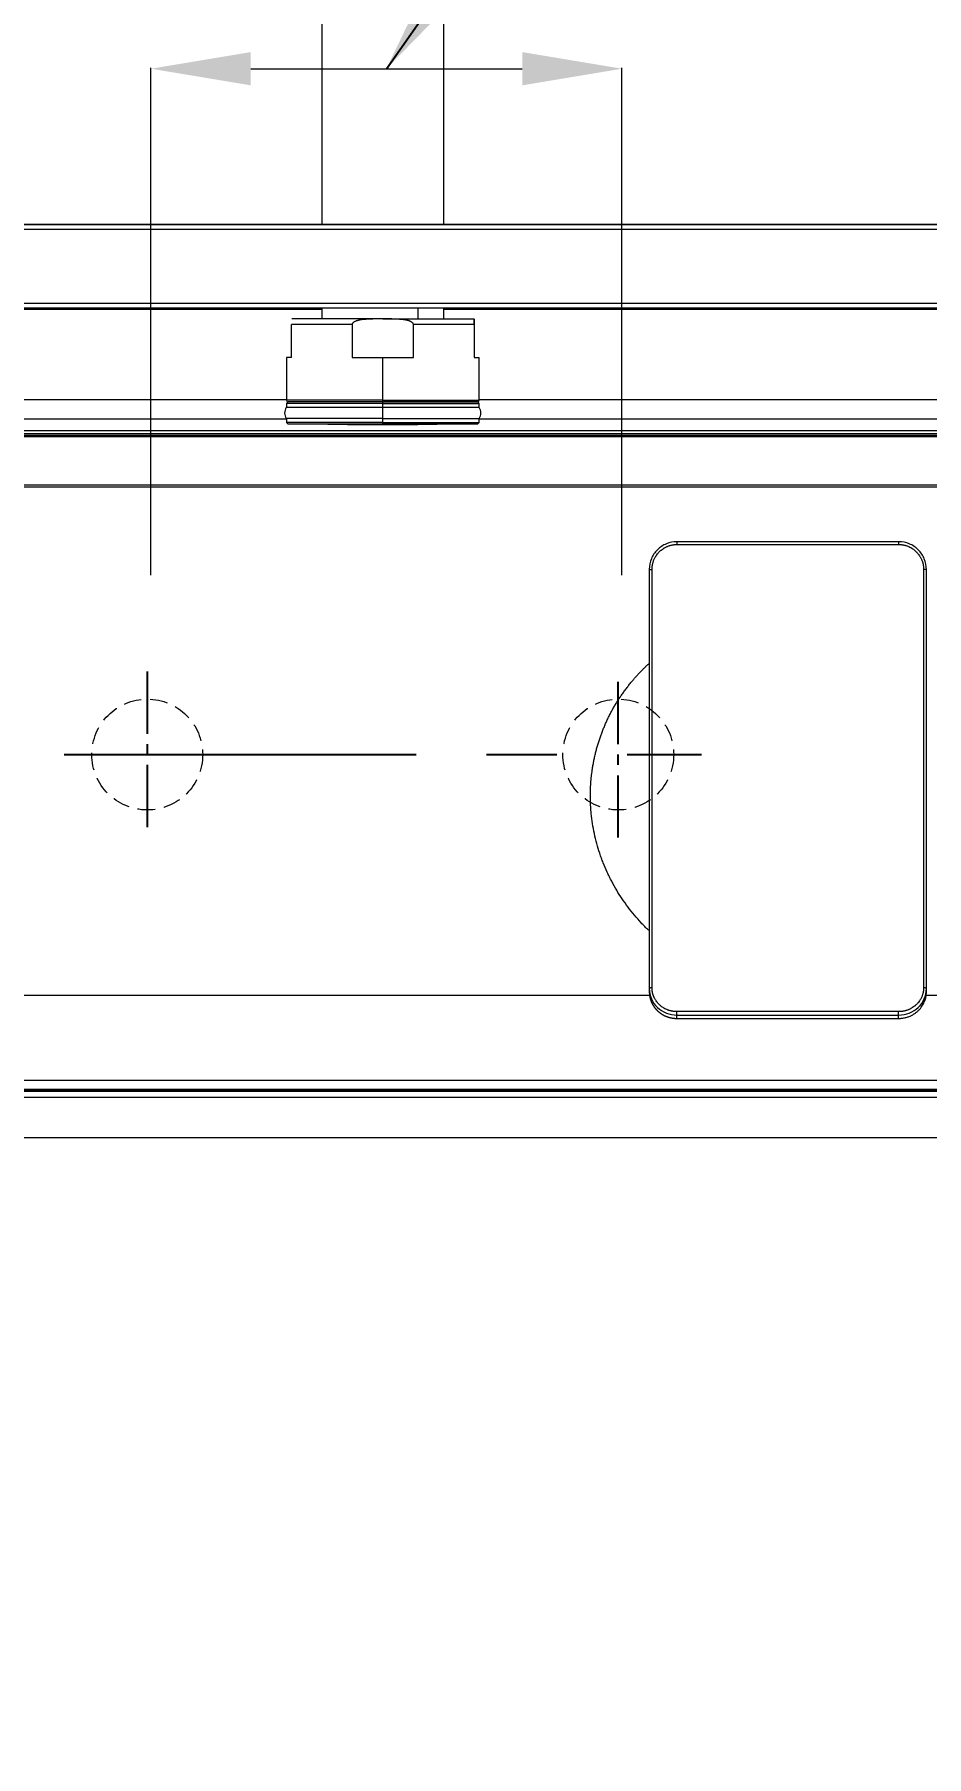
# Model space of a CAD drawing. Header units: millimetres. Extents: x 2433 to 4809, y -10272 to -6912.
# Drawn here: x 3121.9 to 3282.9, y -9346.9 to -9036 of the extents above; entities that cross this region are included whole.
import ezdxf

# ---------------------------------------------------------------- set-up
doc = ezdxf.new("R2010")
doc.units = ezdxf.units.MM
for name, pattern in [('CENTER2', [1.125, 0.75, -0.125, 0.125, -0.125]), ('CENTERX2', [101.6, 63.5, -12.7, 12.7, -12.7]), ('HIDDEN2', [4.7625, 3.175, -1.5875])]:
    doc.linetypes.add(name, pattern=pattern)
doc.layers.add('CENTER', color=1, linetype='CENTERX2')
doc.layers.add('DIM', color=3, linetype='Continuous', lineweight=13)
doc.layers.add('HIDDEN', color=252, linetype='HIDDEN2', lineweight=13)
doc.styles.add('ARIAL', font='arial.ttf')
doc.dimstyles.get("Standard").update_dxf_attribs({"dimtxt": 15, "dimasz": 15, "dimexe": 0.18, "dimexo": 0.0625, "dimgap": 4, "dimtad": 0, "dimtih": 1, "dimtoh": 1, "dimdec": 1, "dimdsep": 46, "dimtxsty": 'ARIAL', "dimcen": 0, "dimclrd": 3, "dimclre": 3, "dimclrt": 3, "dimadec": 0, "dimazin": 0, "dimtfac": 1, "dimtdec": 1, "dimtofl": 0, "dimtmove": 0, "dimatfit": 3, "dimfxl": 1, "dimtolj": 1, "dimtzin": 0, "dimarcsym": 0})
doc.dimstyles.new('사본(2) Standard', dxfattribs={"dimtxt": 15, "dimasz": 15, "dimexe": 0.18, "dimexo": 0.0625, "dimgap": 4, "dimtad": 0, "dimdec": 1, "dimdsep": 46, "dimtxsty": 'ARIAL', "dimcen": 0, "dimclrd": 3, "dimclre": 3, "dimclrt": 3, "dimadec": 0, "dimazin": 0, "dimtfac": 1, "dimtdec": 1, "dimtofl": 0, "dimtmove": 0, "dimatfit": 3, "dimfxl": 1, "dimtolj": 1, "dimtzin": 0, "dimarcsym": 0})

# ---------------------------------------------------------------- blocks, each defined once
blk = doc.blocks.new('*D42')
at = {"layer": 'Defpoints', "color": 0, "transparency": 16777216}
for p in [(3442.07, -8962.07), (2927.5, -9098.55), (3442.07, -9098.51)]:
    blk.add_point(p, dxfattribs=at)
at = {"layer": 'DIM', "color": 3, "lineweight": -2, "transparency": 16777216}
for p, q in [((2927.5, -9098.49), (2927.5, -8961.89)), ((2945.5, -8962.07), (3074.42, -8962.07)), ((3424.07, -8962.07), (3124.12, -8962.07)), ((3442.07, -9098.45), (3442.07, -8961.89))]:
    blk.add_line(p, q, dxfattribs=at)
at = {"layer": 'DIM', "color": 3, "transparency": 16777216}
for points in [[(2945.5, -8959.07), (2945.5, -8965.07), (2927.5, -8962.07)], [(3424.07, -8959.07), (3424.07, -8965.07), (3442.07, -8962.07)]]:
    blk.add_solid(points, dxfattribs=at)
at = {"layer": 'DIM', "color": 3, "transparency": 16777216, "insert": (3099.27, -8962.07), "char_height": 18, "attachment_point": 5, "style": 'ARIAL'}
blk.add_mtext('\\A1;514', dxfattribs=at)
blk = doc.blocks.new('*D46')
at = {"layer": 'Defpoints', "color": 0, "transparency": 16777216}
for p in [(3184.79, -7905.99), (3696.95, -9950.16), (3696.95, -9950.16)]:
    blk.add_point(p, dxfattribs=at)
at = {"layer": 'DIM', "color": 3, "lineweight": -2, "transparency": 16777216}
for p, q in [((3184.85, -7905.99), (3697.13, -7905.99)), ((3696.95, -7923.99), (3696.95, -8911.27)), ((3696.95, -9932.16), (3696.95, -8944.87)), ((3697.02, -9950.16), (3697.13, -9950.16))]:
    blk.add_line(p, q, dxfattribs=at)
at = {"layer": 'DIM', "color": 3, "transparency": 16777216}
for points in [[(3693.95, -7923.99), (3699.95, -7923.99), (3696.95, -7905.99)], [(3693.95, -9932.16), (3699.95, -9932.16), (3696.95, -9950.16)]]:
    blk.add_solid(points, dxfattribs=at)
at = {"layer": 'DIM', "color": 3, "transparency": 16777216, "insert": (3696.95, -8928.07), "char_height": 18, "attachment_point": 5, "style": 'ARIAL'}
blk.add_mtext('\\A1;(2280)', dxfattribs=at)

msp = doc.modelspace()

# ---------------------------------------------------------------- linework, layer by layer
at = {"linetype": 'Continuous', "lineweight": 18}
for p, q in [((3173.79, -8601.15), (3173.79, -9070.27)), ((3195.79, -9070.27), (3195.79, -8601.14)), ((2952.99, -9070.28), (3416.99, -9070.28)), ((2952.99, -9085.4), (3416.99, -9085.4)), ((3173.79, -9085.4), (3173.79, -9087.38)), ((3195.79, -9087.38), (3195.79, -9085.4)), ((3168.29, -9094.38), (3168.29, -9088.38)), ((3184.79, -9087.38), (3168.39, -9087.38)), ((3179.26, -9088.38), (3179.26, -9094.38)), ((3184.79, -9087.38), (3201.19, -9087.38)), ((3190.31, -9094.38), (3190.31, -9088.38)), ((3201.29, -9088.38), (3201.29, -9094.38)), ((3168.29, -9094.38), (3167.39, -9094.38)), ((3167.39, -9094.38), (3167.39, -9102.08)), ((3179.26, -9094.38), (3184.79, -9094.38)), ((3184.79, -9094.38), (3190.31, -9094.38)), ((3201.29, -9094.38), (3202.19, -9094.38)), ((3202.19, -9102.08), (3202.19, -9094.38)), ((3167.69, -9102.38), (3167.39, -9102.68)), ((3184.79, -9102.68), (3167.39, -9102.68)), ((3167.39, -9102.68), (3167.39, -9103.38)), ((3184.79, -9103.38), (3167.39, -9103.38)), ((3184.79, -9102.38), (3167.69, -9102.38)), ((3184.79, -9102.38), (3167.69, -9102.38)), ((3201.89, -9102.38), (3184.79, -9102.38)), ((3184.79, -9102.38), (3201.89, -9102.38)), ((3184.79, -9102.68), (3202.19, -9102.68)), ((3202.19, -9103.38), (3184.79, -9103.38)), ((3202.19, -9102.68), (3201.89, -9102.38)), ((3202.19, -9103.38), (3202.19, -9102.68)), ((3167.39, -9105.38), (3167.39, -9106.08)), ((3184.79, -9105.38), (3167.39, -9105.38)), ((3184.79, -9106.08), (3167.39, -9106.08)), ((3167.39, -9106.08), (3167.69, -9106.38)), ((3184.79, -9106.38), (3167.69, -9106.38)), ((3174.24, -9106.4), (3174.24, -9106.38)), ((3184.79, -9105.38), (3202.19, -9105.38)), ((3184.79, -9106.08), (3202.19, -9106.08)), ((3201.89, -9106.38), (3184.79, -9106.38)), ((3195.33, -9106.38), (3195.33, -9106.4)), ((3201.89, -9106.38), (3202.19, -9106.08)), ((3202.19, -9106.08), (3202.19, -9105.38)), ((2938.78, -9107.51), (3430.8, -9107.51)), ((3277.88, -9127.6), (3237.88, -9127.6)), ((3232.88, -9208.26), (3232.88, -9208.86)), ((3282.88, -9208.86), (3282.88, -9208.26)), ((3237.8, -9213.67), (3238.25, -9213.67)), ((3238.25, -9213.67), (3277.96, -9213.67))]:
    msp.add_line(p, q, dxfattribs=at)
at = {"linetype": 'Continuous', "lineweight": 13}
for p, q in [((3416.99, -9070.41), (2952.99, -9070.41)), ((2952.99, -9071.22), (3416.99, -9071.22)), ((3416.99, -9084.62), (2952.99, -9084.62)), ((3191.15, -9087.38), (3191.15, -9085.4)), ((3173.79, -9085.67), (2946.99, -9085.67)), ((3179.26, -9088.38), (3168.29, -9088.38)), ((3184.79, -9087.39), (3184.79, -9087.38)), ((3201.29, -9088.38), (3190.31, -9088.38)), ((3422.98, -9085.67), (3195.78, -9085.67)), ((3184.79, -9102.08), (3184.79, -9094.38)), ((2946.99, -9101.96), (3167.39, -9101.96)), ((3184.79, -9102.08), (3167.39, -9102.08)), ((3184.79, -9102.08), (3202.19, -9102.08)), ((3184.79, -9102.38), (3184.79, -9102.08)), ((3184.79, -9102.68), (3184.79, -9102.38)), ((3184.79, -9103.38), (3184.79, -9102.68)), ((3184.79, -9105.38), (3184.79, -9103.38)), ((3202.18, -9101.96), (3422.98, -9101.96)), ((3167.39, -9105.46), (2946.99, -9105.46)), ((3184.79, -9106.08), (3184.79, -9105.38)), ((3184.79, -9106.38), (3184.79, -9106.08)), ((3422.98, -9105.46), (3202.19, -9105.46)), ((2938.78, -9108.08), (3430.8, -9108.08)), ((2939.91, -9108.4), (3429.66, -9108.4)), ((2939.91, -9108.61), (3429.66, -9108.61)), ((2948.62, -9117.32), (3420.96, -9117.32)), ((3420.96, -9117.75), (2948.62, -9117.75)), ((3237.88, -9128.1), (3277.88, -9128.1)), ((3233.38, -9208.12), (3233.38, -9132.59)), ((3282.38, -9132.59), (3282.38, -9208.12)), ((3232.97, -9209.48), (2940.04, -9209.48)), ((3337.88, -9209.48), (3282.78, -9209.48)), ((3277.88, -9212.42), (3237.88, -9212.42)), ((3237.88, -9213.65), (3237.88, -9213.05)), ((3237.88, -9213.05), (3277.88, -9213.05)), ((3237.88, -9213.65), (3277.88, -9213.65)), ((3277.88, -9213.65), (3277.88, -9213.05)), ((3434.41, -9224.87), (2935.17, -9224.87)), ((3437.77, -9226.49), (2933.81, -9226.49)), ((3395.53, -9226.82), (2980.49, -9226.82)), ((2981.49, -9227.85), (3395.53, -9227.85)), ((2981.47, -9235.14), (3387.66, -9235.14))]:
    msp.add_line(p, q, dxfattribs=at)
at = {"linetype": 'Continuous', "lineweight": 18}
for centre, radius, start, end in [((3168.9, -9104.38), 1.82, 146.6015, 213.3985), ((3167.69, -9102.08), 0.3, 180, 270), ((3201.89, -9102.08), 0.3, 270, 0), ((3200.67, -9104.38), 1.82, 326.6015, 33.3985)]:
    msp.add_arc(centre, radius, start, end, dxfattribs=at)
for points, knots in [([(3184.79, -9087.39), (3184.54, -9087.39), (3184.3, -9087.39), (3183.81, -9087.39), (3183.57, -9087.4), (3183.08, -9087.4), (3182.84, -9087.41), (3182.35, -9087.42), (3182.11, -9087.43), (3181.75, -9087.46), (3181.63, -9087.47), (3181.38, -9087.49), (3181.26, -9087.5), (3181.02, -9087.53), (3180.9, -9087.55), (3180.66, -9087.59), (3180.54, -9087.61), (3180.36, -9087.65), (3180.3, -9087.67), (3180.19, -9087.7), (3180.13, -9087.72), (3180.01, -9087.75), (3179.96, -9087.77), (3179.84, -9087.82), (3179.79, -9087.84), (3179.68, -9087.9), (3179.62, -9087.93), (3179.55, -9087.97), (3179.52, -9087.99), (3179.47, -9088.03), (3179.45, -9088.05), (3179.41, -9088.09), (3179.38, -9088.11), (3179.35, -9088.16), (3179.33, -9088.18), (3179.31, -9088.22), (3179.3, -9088.24), (3179.29, -9088.26), (3179.29, -9088.27), (3179.28, -9088.28), (3179.28, -9088.29), (3179.27, -9088.32), (3179.26, -9088.35), (3179.26, -9088.38)], [0, 0, 0, 0, 0.125, 0.125, 0.25, 0.25, 0.375, 0.375, 0.5, 0.5, 0.5625, 0.5625, 0.625, 0.625, 0.6875, 0.6875, 0.75, 0.75, 0.78125, 0.78125, 0.8125, 0.8125, 0.84375, 0.84375, 0.875, 0.875, 0.90625, 0.90625, 0.921875, 0.921875, 0.9375, 0.9375, 0.953125, 0.953125, 0.96875, 0.96875, 0.976563, 0.976563, 0.980469, 0.980469, 0.984375, 0.984375, 1, 1, 1, 1]), ([(3190.31, -9088.38), (3190.31, -9088.35), (3190.31, -9088.32), (3190.29, -9088.28), (3190.29, -9088.26), (3190.28, -9088.24), (3190.27, -9088.22), (3190.25, -9088.19), (3190.25, -9088.18), (3190.23, -9088.16), (3190.22, -9088.14), (3190.19, -9088.11), (3190.17, -9088.09), (3190.12, -9088.05), (3190.1, -9088.03), (3190.06, -9088), (3190.05, -9087.99), (3190.02, -9087.97), (3190.01, -9087.96), (3189.94, -9087.92), (3189.89, -9087.89), (3189.78, -9087.84), (3189.72, -9087.82), (3189.61, -9087.77), (3189.55, -9087.75), (3189.44, -9087.71), (3189.38, -9087.7), (3189.26, -9087.67), (3189.2, -9087.65), (3189.02, -9087.61), (3188.9, -9087.59), (3188.66, -9087.55), (3188.54, -9087.53), (3188.3, -9087.5), (3188.18, -9087.49), (3187.94, -9087.47), (3187.82, -9087.46), (3187.46, -9087.43), (3187.22, -9087.42), (3186.73, -9087.41), (3186.49, -9087.4), (3186, -9087.4), (3185.76, -9087.39), (3185.27, -9087.39), (3185.03, -9087.39), (3184.79, -9087.39)], [0, 0, 0, 0, 0.015625, 0.015625, 0.023438, 0.023438, 0.03125, 0.03125, 0.039063, 0.039063, 0.046875, 0.046875, 0.0625, 0.0625, 0.078125, 0.078125, 0.085938, 0.085938, 0.09375, 0.09375, 0.125, 0.125, 0.15625, 0.15625, 0.1875, 0.1875, 0.21875, 0.21875, 0.25, 0.25, 0.3125, 0.3125, 0.375, 0.375, 0.4375, 0.4375, 0.5, 0.5, 0.625, 0.625, 0.75, 0.75, 0.875, 0.875, 1, 1, 1, 1]), ([(3201.29, -9088.38), (3201.29, -9088.35), (3201.29, -9088.32), (3201.29, -9088.28), (3201.29, -9088.26), (3201.29, -9088.24), (3201.29, -9088.22), (3201.29, -9088.19), (3201.29, -9088.18), (3201.29, -9088.16), (3201.29, -9088.14), (3201.29, -9088.11), (3201.29, -9088.09), (3201.29, -9088.04), (3201.29, -9088.03), (3201.29, -9088), (3201.29, -9087.99), (3201.29, -9087.97), (3201.29, -9087.96), (3201.29, -9087.92), (3201.29, -9087.89), (3201.29, -9087.84), (3201.29, -9087.82), (3201.29, -9087.77), (3201.29, -9087.75), (3201.29, -9087.71), (3201.29, -9087.7), (3201.29, -9087.67), (3201.29, -9087.65), (3201.29, -9087.61), (3201.29, -9087.59), (3201.29, -9087.55), (3201.29, -9087.53), (3201.29, -9087.5), (3201.29, -9087.49), (3201.29, -9087.47), (3201.29, -9087.46), (3201.29, -9087.43), (3201.29, -9087.42), (3201.29, -9087.41), (3201.29, -9087.4), (3201.29, -9087.4), (3201.29, -9087.39), (3201.29, -9087.39), (3201.29, -9087.39), (3201.29, -9087.39), (3201.29, -9087.39), (3201.29, -9087.39), (3201.29, -9087.4), (3201.29, -9087.4), (3201.29, -9087.41), (3201.29, -9087.42), (3201.29, -9087.43), (3201.29, -9087.46), (3201.29, -9087.47), (3201.29, -9087.49), (3201.29, -9087.5), (3201.29, -9087.53), (3201.29, -9087.55), (3201.29, -9087.59), (3201.29, -9087.61), (3201.29, -9087.65), (3201.29, -9087.67), (3201.29, -9087.7), (3201.29, -9087.72), (3201.29, -9087.75), (3201.29, -9087.78), (3201.29, -9087.82), (3201.29, -9087.84), (3201.29, -9087.88), (3201.29, -9087.9), (3201.29, -9087.93), (3201.29, -9087.94), (3201.29, -9087.98), (3201.29, -9087.99), (3201.29, -9088.03), (3201.29, -9088.05), (3201.29, -9088.09), (3201.29, -9088.11), (3201.29, -9088.15), (3201.29, -9088.16), (3201.29, -9088.18), (3201.29, -9088.21), (3201.29, -9088.24), (3201.29, -9088.26), (3201.29, -9088.27), (3201.29, -9088.28), (3201.29, -9088.29), (3201.29, -9088.32), (3201.29, -9088.35), (3201.29, -9088.38)], [0, 0, 0, 0, 0.007812, 0.007812, 0.011719, 0.011719, 0.015625, 0.015625, 0.019531, 0.019531, 0.023437, 0.023437, 0.03125, 0.03125, 0.039062, 0.039062, 0.042969, 0.042969, 0.046875, 0.046875, 0.0625, 0.0625, 0.078125, 0.078125, 0.09375, 0.09375, 0.109375, 0.109375, 0.125, 0.125, 0.15625, 0.15625, 0.1875, 0.1875, 0.21875, 0.21875, 0.25, 0.25, 0.3125, 0.3125, 0.375, 0.375, 0.4375, 0.4375, 0.5, 0.5, 0.5625, 0.5625, 0.625, 0.625, 0.6875, 0.6875, 0.75, 0.75, 0.78125, 0.78125, 0.8125, 0.8125, 0.84375, 0.84375, 0.875, 0.875, 0.890625, 0.890625, 0.90625, 0.90625, 0.921875, 0.921875, 0.9375, 0.9375, 0.945312, 0.945312, 0.953125, 0.953125, 0.960937, 0.960937, 0.96875, 0.96875, 0.976562, 0.976562, 0.980469, 0.980469, 0.984375, 0.988281, 0.988281, 0.990234, 0.990234, 0.992188, 0.992188, 1, 1, 1, 1]), ([(3233.38, -9132.59), (3233.38, -9132.58), (3233.38, -9132.56), (3233.38, -9132.53), (3233.38, -9132.49), (3233.38, -9132.46), (3233.38, -9132.42), (3233.39, -9132.39), (3233.39, -9132.36), (3233.39, -9132.32), (3233.39, -9132.29), (3233.39, -9132.26), (3233.4, -9132.22), (3233.4, -9132.19), (3233.4, -9132.16), (3233.41, -9132.13), (3233.41, -9132.09), (3233.41, -9132.06), (3233.42, -9132.03), (3233.42, -9131.99), (3233.43, -9131.96), (3233.43, -9131.93), (3233.44, -9131.89), (3233.44, -9131.86), (3233.45, -9131.83), (3233.45, -9131.8), (3233.46, -9131.76), (3233.47, -9131.71), (3233.48, -9131.63), (3233.51, -9131.51), (3233.56, -9131.34), (3233.63, -9131.13), (3233.71, -9130.89), (3233.82, -9130.64), (3233.96, -9130.38), (3234.14, -9130.09), (3234.34, -9129.82), (3234.53, -9129.59), (3234.68, -9129.43), (3234.84, -9129.28), (3235.06, -9129.08), (3235.32, -9128.89), (3235.57, -9128.74), (3235.77, -9128.62), (3235.96, -9128.53), (3236.15, -9128.44), (3236.35, -9128.37), (3236.56, -9128.3), (3236.77, -9128.24), (3236.99, -9128.19), (3237.19, -9128.15), (3237.37, -9128.13), (3237.52, -9128.11), (3237.64, -9128.11), (3237.74, -9128.1), (3237.82, -9128.1), (3237.86, -9128.1), (3237.88, -9128.1)], [0, 0, 0, 0, 0.004747, 0.009491, 0.014232, 0.018972, 0.023708, 0.028442, 0.033174, 0.037904, 0.042632, 0.047357, 0.05208, 0.056802, 0.061521, 0.066238, 0.070954, 0.075667, 0.080379, 0.085089, 0.089797, 0.094504, 0.099209, 0.103913, 0.108615, 0.113315, 0.118014, 0.122711, 0.134885, 0.153369, 0.178156, 0.209237, 0.246603, 0.284434, 0.326109, 0.371612, 0.428241, 0.470047, 0.497067, 0.521976, 0.563871, 0.622818, 0.656702, 0.689009, 0.719729, 0.748851, 0.778592, 0.809468, 0.841475, 0.874606, 0.90317, 0.928179, 0.949636, 0.967545, 0.981908, 0.992727, 1, 1, 1, 1]), ([(3277.88, -9128.1), (3277.89, -9128.1), (3277.91, -9128.1), (3277.95, -9128.1), (3277.98, -9128.1), (3278.02, -9128.1), (3278.05, -9128.1), (3278.08, -9128.1), (3278.12, -9128.11), (3278.15, -9128.11), (3278.18, -9128.11), (3278.22, -9128.11), (3278.25, -9128.12), (3278.28, -9128.12), (3278.32, -9128.12), (3278.35, -9128.12), (3278.38, -9128.13), (3278.42, -9128.13), (3278.45, -9128.14), (3278.48, -9128.14), (3278.52, -9128.15), (3278.55, -9128.15), (3278.58, -9128.15), (3278.61, -9128.16), (3278.65, -9128.17), (3278.68, -9128.17), (3278.71, -9128.18), (3278.8, -9128.19), (3278.94, -9128.22), (3279.13, -9128.28), (3279.33, -9128.34), (3279.58, -9128.43), (3279.88, -9128.56), (3280.23, -9128.75), (3280.53, -9128.96), (3280.77, -9129.14), (3280.93, -9129.29), (3281.04, -9129.39), (3281.13, -9129.49), (3281.26, -9129.62), (3281.45, -9129.85), (3281.63, -9130.1), (3281.78, -9130.34), (3281.89, -9130.54), (3281.98, -9130.73), (3282.03, -9130.86), (3282.07, -9130.94), (3282.07, -9130.96), (3282.08, -9130.99), (3282.09, -9131.01), (3282.1, -9131.04), (3282.11, -9131.07), (3282.12, -9131.1), (3282.13, -9131.13), (3282.14, -9131.16), (3282.16, -9131.19), (3282.17, -9131.22), (3282.18, -9131.25), (3282.19, -9131.29), (3282.2, -9131.32), (3282.21, -9131.36), (3282.22, -9131.4), (3282.23, -9131.44), (3282.24, -9131.47), (3282.25, -9131.51), (3282.26, -9131.56), (3282.27, -9131.6), (3282.28, -9131.64), (3282.29, -9131.69), (3282.3, -9131.73), (3282.31, -9131.78), (3282.32, -9131.82), (3282.32, -9131.87), (3282.33, -9131.92), (3282.34, -9131.97), (3282.35, -9132.02), (3282.35, -9132.08), (3282.36, -9132.13), (3282.36, -9132.18), (3282.37, -9132.24), (3282.37, -9132.3), (3282.38, -9132.35), (3282.38, -9132.41), (3282.38, -9132.47), (3282.38, -9132.53), (3282.38, -9132.57), (3282.38, -9132.59)], [0, 0, 0, 0, 0.004757, 0.009511, 0.014264, 0.019015, 0.023765, 0.028512, 0.033259, 0.038004, 0.042747, 0.047489, 0.05223, 0.056969, 0.061707, 0.066444, 0.07118, 0.075915, 0.080649, 0.085382, 0.090113, 0.094844, 0.099574, 0.104303, 0.109031, 0.113759, 0.118486, 0.123211, 0.151374, 0.179744, 0.208323, 0.237109, 0.291908, 0.351445, 0.404814, 0.447062, 0.478231, 0.49834, 0.509473, 0.535682, 0.576987, 0.633435, 0.667535, 0.69947, 0.72923, 0.756808, 0.760299, 0.763924, 0.767682, 0.771572, 0.775596, 0.779753, 0.784043, 0.788465, 0.793021, 0.797709, 0.802531, 0.807485, 0.812572, 0.817792, 0.823144, 0.82863, 0.834247, 0.839998, 0.845881, 0.851897, 0.858045, 0.864325, 0.870738, 0.877284, 0.883961, 0.890771, 0.897713, 0.904787, 0.911994, 0.919332, 0.926803, 0.934406, 0.942142, 0.950009, 0.958009, 0.966142, 0.974407, 0.982805, 0.991336, 1, 1, 1, 1]), ([(3232.73, -9197.72), (3232.27, -9197.28), (3231.83, -9196.83), (3230.57, -9195.48), (3229.78, -9194.54), (3228.67, -9193.06), (3228.32, -9192.56), (3227.63, -9191.55), (3227.31, -9191.03), (3226.68, -9189.98), (3226.23, -9189.17), (3225.81, -9188.35), (3225.54, -9187.81), (3225.41, -9187.53), (3225.03, -9186.69), (3224.66, -9185.85), (3224.34, -9184.99), (3224.13, -9184.42), (3224.03, -9184.13), (3223.74, -9183.26), (3223.57, -9182.68), (3223.25, -9181.49), (3223.1, -9180.89), (3222.85, -9179.69), (3222.74, -9179.09), (3222.55, -9177.88), (3222.47, -9177.27), (3222.17, -9174.23), (3222.21, -9171.79), (3222.52, -9169.35)], [0, 0, 0, 0, 0.060481, 0.060481, 0.177921, 0.177921, 0.236641, 0.236641, 0.295361, 0.295361, 0.354081, 0.383441, 0.383441, 0.412801, 0.412801, 0.471521, 0.500881, 0.500881, 0.530241, 0.530241, 0.588961, 0.588961, 0.647681, 0.647681, 0.7064, 0.7064, 0.76512, 0.76512, 1, 1, 1, 1]), ([(3232.88, -9208.86), (3232.88, -9208.87), (3232.88, -9208.9), (3232.88, -9208.93), (3232.88, -9208.96), (3232.88, -9208.99), (3232.88, -9209.03), (3232.89, -9209.06), (3232.89, -9209.1), (3232.89, -9209.13), (3232.89, -9209.16), (3232.89, -9209.2), (3232.9, -9209.23), (3232.9, -9209.27), (3232.9, -9209.3), (3232.91, -9209.34), (3232.91, -9209.37), (3232.91, -9209.41), (3232.92, -9209.44), (3232.92, -9209.48), (3232.93, -9209.51), (3232.93, -9209.55), (3232.94, -9209.59), (3232.94, -9209.62), (3232.95, -9209.66), (3232.96, -9209.69), (3232.96, -9209.73), (3232.97, -9209.77), (3232.98, -9209.8), (3232.99, -9209.84), (3232.99, -9209.88), (3233, -9209.91), (3233.01, -9209.95), (3233.02, -9209.99), (3233.03, -9210.03), (3233.04, -9210.06), (3233.05, -9210.1), (3233.06, -9210.14), (3233.07, -9210.18), (3233.08, -9210.21), (3233.1, -9210.25), (3233.11, -9210.29), (3233.12, -9210.33), (3233.13, -9210.36), (3233.15, -9210.4), (3233.16, -9210.44), (3233.17, -9210.48), (3233.19, -9210.52), (3233.2, -9210.56), (3233.22, -9210.59), (3233.23, -9210.63), (3233.25, -9210.67), (3233.27, -9210.71), (3233.28, -9210.75), (3233.3, -9210.79), (3233.32, -9210.82), (3233.34, -9210.86), (3233.36, -9210.9), (3233.38, -9210.94), (3233.39, -9210.98), (3233.41, -9211.02), (3233.44, -9211.05), (3233.46, -9211.09), (3233.48, -9211.13), (3233.5, -9211.17), (3233.52, -9211.21), (3233.54, -9211.25), (3233.57, -9211.28), (3233.59, -9211.32), (3233.61, -9211.36), (3233.64, -9211.4), (3233.66, -9211.44), (3233.69, -9211.47), (3233.72, -9211.51), (3233.74, -9211.55), (3233.77, -9211.59), (3233.8, -9211.62), (3233.82, -9211.66), (3233.85, -9211.7), (3233.88, -9211.73), (3233.91, -9211.77), (3233.94, -9211.81), (3233.97, -9211.84), (3234, -9211.88), (3234.03, -9211.92), (3234.06, -9211.95), (3234.1, -9211.99), (3234.13, -9212.03), (3234.16, -9212.06), (3234.19, -9212.1), (3234.23, -9212.13), (3234.26, -9212.17), (3234.3, -9212.2), (3234.33, -9212.24), (3234.37, -9212.27), (3234.41, -9212.31), (3234.44, -9212.34), (3234.48, -9212.37), (3234.52, -9212.41), (3234.56, -9212.44), (3234.6, -9212.47), (3234.64, -9212.5), (3234.68, -9212.54), (3234.72, -9212.57), (3234.76, -9212.6), (3234.8, -9212.63), (3234.84, -9212.66), (3234.88, -9212.69), (3234.93, -9212.72), (3234.97, -9212.75), (3235.02, -9212.78), (3235.06, -9212.81), (3235.1, -9212.84), (3235.15, -9212.87), (3235.2, -9212.9), (3235.24, -9212.93), (3235.29, -9212.95), (3235.34, -9212.98), (3235.38, -9213.01), (3235.43, -9213.03), (3235.48, -9213.06), (3235.53, -9213.09), (3235.58, -9213.11), (3235.63, -9213.14), (3235.68, -9213.16), (3235.73, -9213.18), (3235.78, -9213.21), (3235.83, -9213.23), (3235.89, -9213.25), (3235.94, -9213.27), (3235.99, -9213.29), (3236.05, -9213.31), (3236.1, -9213.33), (3236.15, -9213.35), (3236.21, -9213.37), (3236.26, -9213.39), (3236.32, -9213.41), (3236.38, -9213.43), (3236.43, -9213.44), (3236.49, -9213.46), (3236.55, -9213.47), (3236.6, -9213.49), (3236.66, -9213.5), (3236.72, -9213.52), (3236.78, -9213.53), (3236.84, -9213.54), (3236.9, -9213.55), (3236.96, -9213.56), (3237.02, -9213.57), (3237.08, -9213.58), (3237.14, -9213.59), (3237.2, -9213.6), (3237.26, -9213.61), (3237.32, -9213.62), (3237.38, -9213.62), (3237.44, -9213.63), (3237.5, -9213.63), (3237.57, -9213.64), (3237.63, -9213.64), (3237.69, -9213.64), (3237.75, -9213.65), (3237.82, -9213.65), (3237.86, -9213.65), (3237.88, -9213.65)], [0, 0, 0, 0, 0.004361, 0.008746, 0.013153, 0.017584, 0.022037, 0.026514, 0.031014, 0.035537, 0.040084, 0.044653, 0.049245, 0.053861, 0.0585, 0.063161, 0.067846, 0.072554, 0.077286, 0.08204, 0.086817, 0.091618, 0.096442, 0.101288, 0.106158, 0.111051, 0.115967, 0.120907, 0.125869, 0.130855, 0.135863, 0.140895, 0.14595, 0.151028, 0.156129, 0.161253, 0.166401, 0.171571, 0.176765, 0.181982, 0.187221, 0.192484, 0.197771, 0.20308, 0.208412, 0.213768, 0.219146, 0.224548, 0.229973, 0.235421, 0.240892, 0.246386, 0.251904, 0.257444, 0.263008, 0.268595, 0.274204, 0.279837, 0.285494, 0.291173, 0.296875, 0.302601, 0.308349, 0.314121, 0.319916, 0.325734, 0.331575, 0.337439, 0.343327, 0.349237, 0.355171, 0.361127, 0.367107, 0.37311, 0.379136, 0.385186, 0.391258, 0.397353, 0.403472, 0.409614, 0.415779, 0.421967, 0.428178, 0.434412, 0.440669, 0.44695, 0.453254, 0.45958, 0.46593, 0.472303, 0.478699, 0.485119, 0.491561, 0.498027, 0.504515, 0.511027, 0.517562, 0.52412, 0.530701, 0.537305, 0.543933, 0.550583, 0.557257, 0.563954, 0.570674, 0.577417, 0.584183, 0.590972, 0.597785, 0.60462, 0.611479, 0.618361, 0.625266, 0.632194, 0.639145, 0.646119, 0.653117, 0.660137, 0.667181, 0.674248, 0.681338, 0.688451, 0.695587, 0.702746, 0.709929, 0.717134, 0.724363, 0.731615, 0.73889, 0.746188, 0.753509, 0.760853, 0.768221, 0.775612, 0.783025, 0.790462, 0.797922, 0.805405, 0.812911, 0.820441, 0.827993, 0.835569, 0.843168, 0.85079, 0.858435, 0.866103, 0.873794, 0.881509, 0.889246, 0.897007, 0.904791, 0.912597, 0.920427, 0.928281, 0.936157, 0.944056, 0.951979, 0.959925, 0.967893, 0.975885, 0.9839, 0.991939, 1, 1, 1, 1]), ([(3237.88, -9212.42), (3237.87, -9212.42), (3237.85, -9212.42), (3237.81, -9212.42), (3237.78, -9212.42), (3237.75, -9212.42), (3237.71, -9212.42), (3237.68, -9212.42), (3237.65, -9212.42), (3237.61, -9212.42), (3237.58, -9212.41), (3237.55, -9212.41), (3237.51, -9212.41), (3237.48, -9212.41), (3237.45, -9212.4), (3237.41, -9212.4), (3237.38, -9212.4), (3237.35, -9212.39), (3237.31, -9212.39), (3237.28, -9212.38), (3237.25, -9212.38), (3237.21, -9212.38), (3237.18, -9212.37), (3237.15, -9212.37), (3237.11, -9212.36), (3237.08, -9212.35), (3237.05, -9212.35), (3236.96, -9212.33), (3236.82, -9212.3), (3236.63, -9212.25), (3236.43, -9212.2), (3236.19, -9212.11), (3235.88, -9211.98), (3235.53, -9211.8), (3235.23, -9211.6), (3234.99, -9211.43), (3234.83, -9211.29), (3234.72, -9211.19), (3234.63, -9211.1), (3234.5, -9210.97), (3234.31, -9210.75), (3234.13, -9210.51), (3233.98, -9210.28), (3233.87, -9210.09), (3233.78, -9209.91), (3233.73, -9209.78), (3233.7, -9209.71), (3233.69, -9209.68), (3233.68, -9209.66), (3233.67, -9209.64), (3233.66, -9209.61), (3233.65, -9209.58), (3233.64, -9209.56), (3233.63, -9209.53), (3233.62, -9209.5), (3233.61, -9209.47), (3233.6, -9209.44), (3233.59, -9209.41), (3233.57, -9209.37), (3233.56, -9209.34), (3233.55, -9209.31), (3233.54, -9209.27), (3233.53, -9209.23), (3233.52, -9209.2), (3233.51, -9209.16), (3233.5, -9209.12), (3233.49, -9209.08), (3233.48, -9209.03), (3233.47, -9208.99), (3233.46, -9208.95), (3233.46, -9208.9), (3233.45, -9208.86), (3233.44, -9208.81), (3233.43, -9208.77), (3233.42, -9208.72), (3233.42, -9208.67), (3233.41, -9208.62), (3233.4, -9208.57), (3233.4, -9208.51), (3233.39, -9208.46), (3233.39, -9208.41), (3233.39, -9208.35), (3233.38, -9208.3), (3233.38, -9208.24), (3233.38, -9208.18), (3233.38, -9208.14), (3233.38, -9208.12)], [0, 0, 0, 0, 0.004757, 0.009511, 0.014264, 0.019015, 0.023765, 0.028512, 0.033259, 0.038004, 0.042747, 0.047489, 0.05223, 0.056969, 0.061707, 0.066444, 0.07118, 0.075915, 0.080649, 0.085382, 0.090113, 0.094844, 0.099574, 0.104303, 0.109031, 0.113759, 0.118486, 0.123211, 0.151374, 0.179744, 0.208322, 0.237109, 0.291908, 0.351445, 0.404814, 0.447062, 0.478231, 0.49834, 0.509473, 0.535682, 0.576987, 0.633435, 0.667535, 0.69947, 0.72923, 0.756808, 0.760299, 0.763924, 0.767682, 0.771572, 0.775596, 0.779753, 0.784043, 0.788465, 0.793021, 0.797709, 0.802531, 0.807485, 0.812572, 0.817792, 0.823145, 0.82863, 0.834248, 0.839998, 0.845881, 0.851897, 0.858045, 0.864326, 0.870739, 0.877284, 0.883961, 0.890771, 0.897713, 0.904787, 0.911994, 0.919333, 0.926803, 0.934406, 0.942142, 0.950009, 0.958009, 0.966142, 0.974407, 0.982805, 0.991336, 1, 1, 1, 1]), ([(3282.38, -9208.12), (3282.38, -9208.13), (3282.38, -9208.16), (3282.38, -9208.19), (3282.38, -9208.22), (3282.38, -9208.25), (3282.38, -9208.28), (3282.38, -9208.32), (3282.37, -9208.35), (3282.37, -9208.38), (3282.37, -9208.41), (3282.37, -9208.44), (3282.37, -9208.48), (3282.36, -9208.51), (3282.36, -9208.54), (3282.36, -9208.57), (3282.35, -9208.6), (3282.35, -9208.63), (3282.34, -9208.67), (3282.34, -9208.7), (3282.34, -9208.73), (3282.33, -9208.76), (3282.33, -9208.79), (3282.32, -9208.82), (3282.32, -9208.86), (3282.31, -9208.89), (3282.3, -9208.92), (3282.29, -9208.97), (3282.28, -9209.04), (3282.25, -9209.17), (3282.2, -9209.33), (3282.14, -9209.53), (3282.05, -9209.75), (3281.94, -9209.99), (3281.8, -9210.24), (3281.62, -9210.52), (3281.42, -9210.78), (3281.23, -9211), (3281.08, -9211.15), (3280.92, -9211.3), (3280.7, -9211.48), (3280.44, -9211.66), (3280.19, -9211.82), (3280, -9211.92), (3279.8, -9212.01), (3279.61, -9212.1), (3279.41, -9212.17), (3279.2, -9212.23), (3278.99, -9212.29), (3278.77, -9212.34), (3278.57, -9212.37), (3278.4, -9212.4), (3278.24, -9212.41), (3278.12, -9212.42), (3278.02, -9212.42), (3277.94, -9212.42), (3277.9, -9212.42), (3277.88, -9212.42)], [0, 0, 0, 0, 0.004747, 0.009491, 0.014232, 0.018972, 0.023708, 0.028442, 0.033174, 0.037904, 0.042632, 0.047357, 0.05208, 0.056802, 0.061521, 0.066238, 0.070954, 0.075667, 0.080379, 0.085089, 0.089797, 0.094504, 0.099209, 0.103913, 0.108615, 0.113315, 0.118014, 0.122711, 0.134885, 0.153369, 0.178156, 0.209237, 0.246603, 0.284434, 0.326109, 0.371612, 0.428241, 0.470048, 0.497067, 0.521976, 0.563871, 0.622818, 0.656702, 0.689009, 0.719729, 0.748851, 0.778592, 0.809469, 0.841475, 0.874606, 0.90317, 0.928179, 0.949636, 0.967545, 0.981908, 0.992727, 1, 1, 1, 1]), ([(3277.88, -9213.65), (3278.09, -9213.65), (3278.3, -9213.63), (3278.71, -9213.58), (3278.91, -9213.55), (3279.3, -9213.45), (3279.49, -9213.4), (3279.85, -9213.26), (3280.03, -9213.19), (3280.36, -9213.02), (3280.52, -9212.93), (3280.82, -9212.74), (3280.97, -9212.63), (3281.23, -9212.42), (3281.36, -9212.3), (3281.6, -9212.07), (3281.71, -9211.95), (3281.91, -9211.7), (3282, -9211.58), (3282.17, -9211.32), (3282.25, -9211.2), (3282.39, -9210.94), (3282.45, -9210.81), (3282.56, -9210.55), (3282.61, -9210.43), (3282.69, -9210.17), (3282.73, -9210.05), (3282.79, -9209.8), (3282.81, -9209.67), (3282.87, -9209.31), (3282.88, -9209.08), (3282.88, -9208.86)], [0, 0, 0, 0, 0.0625, 0.0625, 0.125, 0.125, 0.1875, 0.1875, 0.25, 0.25, 0.3125, 0.3125, 0.375, 0.375, 0.4375, 0.4375, 0.5, 0.5, 0.5625, 0.5625, 0.625, 0.625, 0.6875, 0.6875, 0.75, 0.75, 0.8125, 0.8125, 0.875, 0.875, 1, 1, 1, 1])]:
    msp.add_open_spline(points, degree=3, knots=knots, dxfattribs=at)
for points, weights in [([(3195.33, -9106.4), (3190.15, -9106.57), (3179.42, -9106.57), (3174.24, -9106.4)], [1, 0.655497295496, 0.655497295496, 1]), ([(3232.88, -9132.6), (3232.88, -9158.27), (3232.88, -9183.64), (3232.88, -9208.26)], [1, 0.993999126829, 0.993999126829, 1]), ([(3282.88, -9208.26), (3282.88, -9183.64), (3282.88, -9158.27), (3282.88, -9132.6)], [1, 0.993999126829, 0.993999126829, 1])]:
    msp.add_rational_spline(points, weights, degree=3, dxfattribs=at)
for points in [[(3237.88, -9127.6), (3237.23, -9127.6), (3235.92, -9127.87), (3234.25, -9128.97), (3233.15, -9130.63), (3232.88, -9131.94), (3232.88, -9132.6)], [(3282.88, -9132.6), (3282.88, -9131.95), (3282.61, -9130.64), (3281.51, -9128.97), (3279.85, -9127.87), (3278.54, -9127.6), (3277.88, -9127.6)], [(3237.88, -9213.67), (3237.88, -9213.67), (3237.88, -9213.66), (3237.88, -9213.65)]]:
    msp.add_open_spline(points, degree=3, dxfattribs=at)
at = {"linetype": 'Continuous', "lineweight": 13}
for points, degree, knots in [([(3237.88, -9127.6), (3237.88, -9127.6), (3237.88, -9127.6), (3237.88, -9127.62), (3237.88, -9127.63), (3237.88, -9127.65), (3237.88, -9127.67), (3237.88, -9127.7), (3237.88, -9127.72), (3237.88, -9127.77), (3237.88, -9127.8), (3237.88, -9127.85), (3237.88, -9127.88), (3237.88, -9127.94), (3237.88, -9127.97), (3237.88, -9128.03), (3237.88, -9128.07), (3237.88, -9128.1)], 3, [0, 0, 0, 0, 0.125, 0.125, 0.25, 0.25, 0.375, 0.375, 0.5, 0.5, 0.625, 0.625, 0.75, 0.75, 0.875, 0.875, 1, 1, 1, 1]), ([(3277.88, -9127.6), (3277.88, -9127.6), (3277.88, -9127.62), (3277.88, -9127.74), (3277.88, -9127.91), (3277.88, -9128.04), (3277.88, -9128.1)], 3, [0, 0, 0, 0, 0.250301, 0.500614, 0.750926, 1, 1, 1, 1]), ([(3232.88, -9132.6), (3232.88, -9132.6), (3232.9, -9132.6), (3233.02, -9132.59), (3233.2, -9132.59), (3233.32, -9132.59), (3233.38, -9132.59)], 3, [0, 0, 0, 0, 0.25031, 0.500619, 0.750929, 1, 1, 1, 1]), ([(3282.88, -9132.6), (3282.88, -9132.6), (3282.88, -9132.6), (3282.86, -9132.6), (3282.86, -9132.6), (3282.83, -9132.6), (3282.81, -9132.6), (3282.78, -9132.6), (3282.76, -9132.6), (3282.71, -9132.59), (3282.69, -9132.59), (3282.63, -9132.59), (3282.6, -9132.59), (3282.54, -9132.59), (3282.51, -9132.59), (3282.45, -9132.59), (3282.41, -9132.59), (3282.38, -9132.59)], 3, [0, 0, 0, 0, 0.125, 0.125, 0.25, 0.25, 0.375, 0.375, 0.5, 0.5, 0.625, 0.625, 0.75, 0.75, 0.875, 0.875, 1, 1, 1, 1]), ([(3222.52, -9169.35), (3222.91, -9166.3), (3223.85, -9163.43), (3224.78, -9160.59), (3226.22, -9157.96), (3227.66, -9155.36), (3229.57, -9153.03), (3231.08, -9151.19), (3232.82, -9149.59)], 2, [0, 0, 0, 0.264114, 0.264114, 0.528227, 0.528227, 0.792341, 0.792341, 1, 1, 1]), ([(3233.38, -9208.12), (3233.32, -9208.12), (3233.19, -9208.13), (3233.02, -9208.16), (3232.9, -9208.21), (3232.88, -9208.25), (3232.88, -9208.26)], 3, [0, 0, 0, 0, 0.250003, 0.500005, 0.750008, 1, 1, 1, 1]), ([(3237.88, -9213.05), (3237.88, -9213.03), (3237.88, -9212.97), (3237.88, -9212.81), (3237.88, -9212.66), (3237.88, -9212.58), (3237.88, -9212.57)], 3, [0, 0, 0, 0, 0.313436, 0.626887, 0.940337, 1, 1, 1, 1]), ([(3277.88, -9213.05), (3277.88, -9213.03), (3277.88, -9213.01), (3277.88, -9212.95), (3277.88, -9212.91), (3277.88, -9212.83), (3277.88, -9212.78), (3277.88, -9212.68), (3277.88, -9212.62), (3277.88, -9212.57)], 3, [0, 0, 0, 0, 0.25, 0.25, 0.5, 0.5, 0.75, 0.75, 1, 1, 1, 1]), ([(3437.52, -9226.74), (3435.62, -9226.74), (3306.01, -9226.74), (3283, -9226.74), (2933.96, -9226.74)], 1, [-0.014643, -0.014643, 0, 1, 1.177502, 3.870578, 3.870578])]:
    msp.add_open_spline(points, degree=degree, knots=knots, dxfattribs=at)
for points in [[(3232.88, -9208.26), (3232.88, -9208.89), (3233.15, -9210.14), (3234.25, -9211.74), (3235.91, -9212.79), (3237.22, -9213.05), (3237.88, -9213.05)], [(3277.88, -9213.05), (3278.54, -9213.05), (3279.84, -9212.79), (3281.51, -9211.74), (3282.61, -9210.15), (3282.88, -9208.9), (3282.88, -9208.26)], [(3282.88, -9208.26), (3282.88, -9208.25), (3282.86, -9208.21), (3282.74, -9208.16), (3282.57, -9208.13), (3282.44, -9208.12), (3282.38, -9208.12)], [(3237.88, -9212.57), (3237.88, -9212.52), (3237.88, -9212.47), (3237.88, -9212.42)], [(3277.88, -9212.57), (3277.88, -9212.52), (3277.88, -9212.47), (3277.88, -9212.42)]]:
    msp.add_open_spline(points, degree=3, dxfattribs=at)
at = {"layer": 'CENTER', "color": 1, "linetype": 'CENTER2', "ltscale": 15}
for p, q in [((3142.29, -9151.02), (3142.29, -9181.02)), ((3227.29, -9181.02), (3227.29, -9151.02))]:
    msp.add_line(p, q, dxfattribs=at)
at = {"layer": 'CENTER'}
msp.add_line((3127.29, -9166.02), (3242.29, -9166.02), dxfattribs=at)
at = {"layer": 'DIM', "color": 3}
for p, q in [((3142.95, -9133.67), (3142.95, -9042.05)), ((3160.95, -9042.23), (3209.95, -9042.23)), ((3227.95, -9133.67), (3227.95, -9042.05))]:
    msp.add_line(p, q, dxfattribs=at)
for points in [[(3160.95, -9039.23), (3160.95, -9045.23), (3142.95, -9042.23)], [(3209.95, -9039.23), (3209.95, -9045.23), (3227.95, -9042.23)]]:
    msp.add_solid(points, dxfattribs=at)
at = {"layer": 'HIDDEN', "color": 8, "linetype": 'HIDDEN2'}
for centre in [(3142.29, -9166.02), (3227.29, -9166.02)]:
    msp.add_circle(centre, 10, dxfattribs=at)

# ---------------------------------------------------------------- dimensions: what is measured, and where the dimension line sits
at = {"layer": 'DIM', "color": 3}
dim = msp.add_linear_dim(base=(3696.95, -9950.16), p1=(3184.79, -7905.99), p2=(3696.95, -9950.16), angle=90, text='(2280)', dimstyle='Standard', override={"dimtxt": 18, "dimasz": 18, "dimgap": 5}, dxfattribs=at)
dim.commit()
dim.dimension.update_dxf_attribs({"geometry": '*D46', "text_midpoint": (3696.95, -8928.07)})
dim = msp.add_linear_dim(base=(3442.07, -8962.07), p1=(2927.5, -9098.55), p2=(3442.07, -9098.51), text='514', dimstyle='Standard', override={"dimtxt": 18, "dimasz": 18, "dimgap": 5}, dxfattribs=at)
dim.commit()
dim.dimension.update_dxf_attribs({"geometry": '*D42', "text_midpoint": (3099.27, -8962.07), "dimtype": 160})

# ---------------------------------------------------------------- leaders
at = {"color": 6}
msp.add_leader([(3185.45, -9042.23), (3269.26, -8922.5), (3526.96, -8922.5)], dimstyle='사본(2) Standard', override={"dimgap": 4, "dimtad": 0}, dxfattribs=at)

doc.saveas('drawing.dxf')
